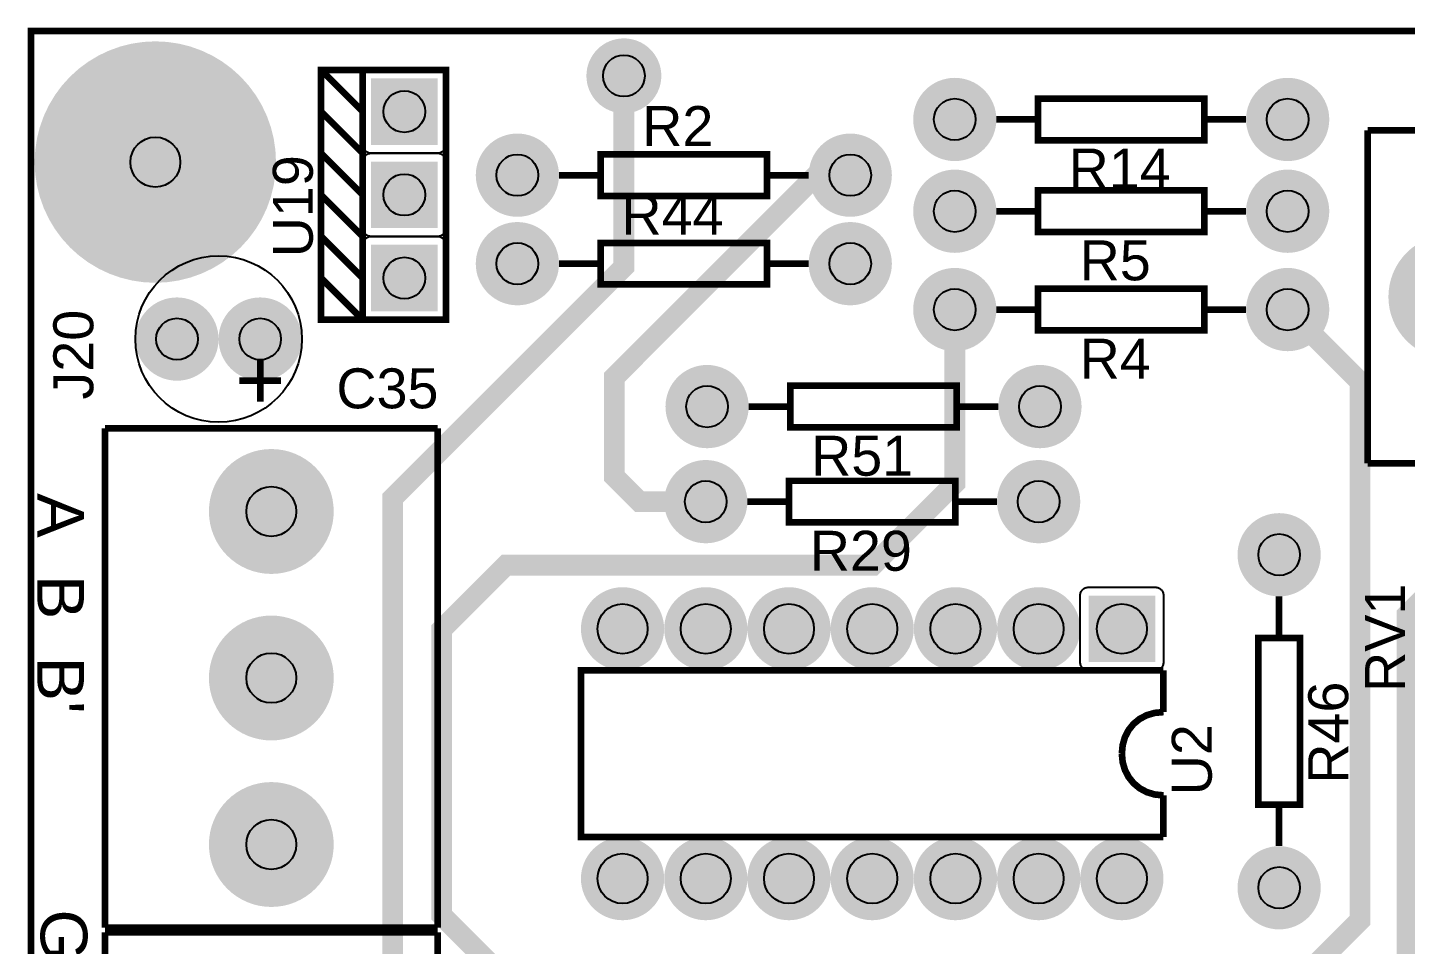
# Model space of a CAD drawing. Header units: inches. Extents: x -2.52 to 2.52, y -2.23 to 2.23.
# Drawn here: x -2.519 to -0.863, y 1.131 to 2.232 of the extents above; entities that cross this region are included whole.
import ezdxf

# ---------------------------------------------------------------- set-up
doc = ezdxf.new("R2010")
doc.units = ezdxf.units.IN
doc.layers.get('0').update_dxf_attribs({"linetype": 'CONTINUOUS'})

# ---------------------------------------------------------------- blocks, each defined once
blk = doc.blocks.new('EPAD')
at = {"const_width": 0.5}
blk.add_lwpolyline([(-0.25, 0, 1), (0.25, 0, 1)], format="xyb", close=True, dxfattribs=at)
blk = doc.blocks.new('RPAD')
blk.add_trace([(-0.5, -0.5), (-0.5, 0.5), (0.5, -0.5), (0.5, 0.5)])

msp = doc.modelspace()

# ---------------------------------------------------------------- linework, layer by layer
for points, const_width in [([(-2.515008, -2.228346), (2.512551, -2.228346), (2.512551, 2.228346), (-2.515008, 2.228346), (-2.515008, -2.228346)], 0.008), ([(-2.515008, -2.228346), (2.512551, -2.228346), (2.512551, 2.228346), (-2.515008, 2.228346), (-2.515008, -2.228346)], 0.008), ([(-2.515008, -2.228346), (2.512551, -2.228346), (2.512551, 2.228346), (-2.515008, 2.228346), (-2.515008, -2.228346)], 0.008), ([(-1.802472, 2.174376), (-1.802472, 1.944819), (-2.080396, 1.666895), (-2.080396, 0.360805), (-1.865465, 0.145874), (-1.865465, 0.041956)], 0.025), ([(-2.116252, 1.881433), (-2.016252, 1.881433), (-2.016252, 2.181433), (-2.116252, 2.181433), (-2.116252, 1.881433), (-2.166252, 1.881433), (-2.166252, 2.181433), (-2.116252, 2.181433)], 0.008), ([(-2.116252, 2.131433), (-2.166252, 2.181433)], 0.008), ([(-2.116252, 1.881433), (-2.016252, 1.881433), (-2.016252, 2.181433), (-2.116252, 2.181433), (-2.116252, 1.881433), (-2.166252, 1.881433), (-2.166252, 2.181433), (-2.116252, 2.181433)], 0.008), ([(-2.116252, 2.131433), (-2.166252, 2.181433)], 0.008), ([(-2.116252, 1.881433), (-2.016252, 1.881433), (-2.016252, 2.181433), (-2.116252, 2.181433), (-2.116252, 1.881433), (-2.166252, 1.881433), (-2.166252, 2.181433), (-2.116252, 2.181433)], 0.008), ([(-2.116252, 2.131433), (-2.166252, 2.181433)], 0.008), ([(-1.304835, 2.096984), (-1.104835, 2.096984), (-1.104835, 2.146984), (-1.304835, 2.146984), (-1.304835, 2.096984)], 0.008), ([(-1.304835, 2.096984), (-1.104835, 2.096984), (-1.104835, 2.146984), (-1.304835, 2.146984), (-1.304835, 2.096984)], 0.008), ([(-1.304835, 2.096984), (-1.104835, 2.096984), (-1.104835, 2.146984), (-1.304835, 2.146984), (-1.304835, 2.096984)], 0.008), ([(-2.116252, 2.081433), (-2.166252, 2.131433)], 0.008), ([(-2.116252, 2.081433), (-2.166252, 2.131433)], 0.008), ([(-2.116252, 2.081433), (-2.166252, 2.131433)], 0.008), ([(-1.304835, 2.121984), (-1.354835, 2.121984)], 0.008), ([(-1.304835, 2.121984), (-1.354835, 2.121984)], 0.008), ([(-1.304835, 2.121984), (-1.354835, 2.121984)], 0.008), ([(-1.054835, 2.121984), (-1.104835, 2.121984)], 0.008), ([(-1.054835, 2.121984), (-1.104835, 2.121984)], 0.008), ([(-1.054835, 2.121984), (-1.104835, 2.121984)], 0.008), ([(-0.908772, 2.108992), (-0.908772, 1.708992)], 0.008), ([(-0.308772, 2.108992), (-0.908772, 2.108992)], 0.008), ([(-0.908772, 2.108992), (-0.908772, 1.708992)], 0.008), ([(-0.308772, 2.108992), (-0.908772, 2.108992)], 0.008), ([(-0.908772, 2.108992), (-0.908772, 1.708992)], 0.008), ([(-0.308772, 2.108992), (-0.908772, 2.108992)], 0.008), ([(-2.116252, 2.031433), (-2.166252, 2.081433)], 0.008), ([(-2.116252, 2.031433), (-2.166252, 2.081433)], 0.008), ([(-2.116252, 2.031433), (-2.166252, 2.081433)], 0.008), ([(-1.830425, 2.030055), (-1.630425, 2.030055), (-1.630425, 2.080055), (-1.830425, 2.080055), (-1.830425, 2.030055)], 0.008), ([(-1.830425, 2.030055), (-1.630425, 2.030055), (-1.630425, 2.080055), (-1.830425, 2.080055), (-1.830425, 2.030055)], 0.008), ([(-1.830425, 2.030055), (-1.630425, 2.030055), (-1.630425, 2.080055), (-1.830425, 2.080055), (-1.830425, 2.030055)], 0.008), ([(-1.880425, 2.055055), (-1.830425, 2.055055)], 0.008), ([(-1.880425, 2.055055), (-1.830425, 2.055055)], 0.008), ([(-1.880425, 2.055055), (-1.830425, 2.055055)], 0.008), ([(-1.704047, 1.662929), (-1.78359, 1.662929), (-1.813915, 1.693254), (-1.813915, 1.812302), (-1.571163, 2.055055), (-1.532394, 2.055055), (-1.530425, 2.055055)], 0.025), ([(-1.630425, 2.055055), (-1.580425, 2.055055)], 0.008), ([(-1.630425, 2.055055), (-1.580425, 2.055055)], 0.008), ([(-1.630425, 2.055055), (-1.580425, 2.055055)], 0.008), ([(-1.304835, 1.986748), (-1.104835, 1.986748), (-1.104835, 2.036748), (-1.304835, 2.036748), (-1.304835, 1.986748)], 0.008), ([(-1.304835, 1.986748), (-1.104835, 1.986748), (-1.104835, 2.036748), (-1.304835, 2.036748), (-1.304835, 1.986748)], 0.008), ([(-1.304835, 1.986748), (-1.104835, 1.986748), (-1.104835, 2.036748), (-1.304835, 2.036748), (-1.304835, 1.986748)], 0.008), ([(-2.116252, 1.981433), (-2.166252, 2.031433)], 0.008), ([(-2.116252, 1.981433), (-2.166252, 2.031433)], 0.008), ([(-2.116252, 1.981433), (-2.166252, 2.031433)], 0.008), ([(-1.304835, 2.011748), (-1.354835, 2.011748)], 0.008), ([(-1.304835, 2.011748), (-1.354835, 2.011748)], 0.008), ([(-1.304835, 2.011748), (-1.354835, 2.011748)], 0.008), ([(-1.054835, 2.011748), (-1.104835, 2.011748)], 0.008), ([(-1.054835, 2.011748), (-1.104835, 2.011748)], 0.008), ([(-1.054835, 2.011748), (-1.104835, 2.011748)], 0.008), ([(-2.116252, 1.931433), (-2.166252, 1.981433)], 0.008), ([(-2.116252, 1.931433), (-2.166252, 1.981433)], 0.008), ([(-2.116252, 1.931433), (-2.166252, 1.981433)], 0.008), ([(-1.830425, 1.923756), (-1.630425, 1.923756), (-1.630425, 1.973756), (-1.830425, 1.973756), (-1.830425, 1.923756)], 0.008), ([(-1.830425, 1.923756), (-1.630425, 1.923756), (-1.630425, 1.973756), (-1.830425, 1.973756), (-1.830425, 1.923756)], 0.008), ([(-1.830425, 1.923756), (-1.630425, 1.923756), (-1.630425, 1.973756), (-1.830425, 1.973756), (-1.830425, 1.923756)], 0.008), ([(-1.880425, 1.948756), (-1.830425, 1.948756)], 0.008), ([(-1.880425, 1.948756), (-1.830425, 1.948756)], 0.008), ([(-1.880425, 1.948756), (-1.830425, 1.948756)], 0.008), ([(-1.630425, 1.948756), (-1.580425, 1.948756)], 0.008), ([(-1.630425, 1.948756), (-1.580425, 1.948756)], 0.008), ([(-1.630425, 1.948756), (-1.580425, 1.948756)], 0.008), ([(-2.116252, 1.881433), (-2.166252, 1.931433)], 0.008), ([(-2.116252, 1.881433), (-2.166252, 1.931433)], 0.008), ([(-2.116252, 1.881433), (-2.166252, 1.931433)], 0.008), ([(-1.304835, 1.868638), (-1.104835, 1.868638), (-1.104835, 1.918638), (-1.304835, 1.918638), (-1.304835, 1.868638)], 0.008), ([(-1.304835, 1.868638), (-1.104835, 1.868638), (-1.104835, 1.918638), (-1.304835, 1.918638), (-1.304835, 1.868638)], 0.008), ([(-1.304835, 1.868638), (-1.104835, 1.868638), (-1.104835, 1.918638), (-1.304835, 1.918638), (-1.304835, 1.868638)], 0.008), ([(-1.913496, 1.058205), (-2.021504, 1.166213), (-2.021504, 1.509252), (-1.944205, 1.586551), (-1.50326, 1.586551), (-1.404835, 1.684976), (-1.404835, 1.893638)], 0.025), ([(-1.24083, 0.28623), (-1.24083, 0.837169), (-0.917973, 1.160026), (-0.917973, 1.806776), (-1.004835, 1.893638)], 0.025), ([(-1.304835, 1.893638), (-1.354835, 1.893638)], 0.008), ([(-1.304835, 1.893638), (-1.354835, 1.893638)], 0.008), ([(-1.304835, 1.893638), (-1.354835, 1.893638)], 0.008), ([(-1.054835, 1.893638), (-1.104835, 1.893638)], 0.008), ([(-1.054835, 1.893638), (-1.104835, 1.893638)], 0.008), ([(-1.054835, 1.893638), (-1.104835, 1.893638)], 0.008), ([(-2.23948, 1.783205), (-2.23948, 1.833205)], 0.008), ([(-2.23948, 1.783205), (-2.23948, 1.833205)], 0.008), ([(-2.23948, 1.783205), (-2.23948, 1.833205)], 0.008), ([(-2.21448, 1.808205), (-2.26448, 1.808205)], 0.008), ([(-2.21448, 1.808205), (-2.26448, 1.808205)], 0.008), ([(-2.21448, 1.808205), (-2.26448, 1.808205)], 0.008), ([(-1.602472, 1.752102), (-1.402472, 1.752102), (-1.402472, 1.802102), (-1.602472, 1.802102), (-1.602472, 1.752102)], 0.008), ([(-1.602472, 1.752102), (-1.402472, 1.752102), (-1.402472, 1.802102), (-1.602472, 1.802102), (-1.602472, 1.752102)], 0.008), ([(-1.602472, 1.752102), (-1.402472, 1.752102), (-1.402472, 1.802102), (-1.602472, 1.802102), (-1.602472, 1.752102)], 0.008), ([(-1.602472, 1.777102), (-1.652472, 1.777102)], 0.008), ([(-1.602472, 1.777102), (-1.652472, 1.777102)], 0.008), ([(-1.602472, 1.777102), (-1.652472, 1.777102)], 0.008), ([(-1.352472, 1.777102), (-1.402472, 1.777102)], 0.008), ([(-1.352472, 1.777102), (-1.402472, 1.777102)], 0.008), ([(-1.352472, 1.777102), (-1.402472, 1.777102)], 0.008), ([(-2.426094, 1.751118), (-2.026094, 1.751118)], 0.008), ([(-2.426094, 1.751118), (-2.426094, 1.151118)], 0.008), ([(-2.426094, 1.751118), (-2.026094, 1.751118)], 0.008), ([(-2.426094, 1.751118), (-2.426094, 1.151118)], 0.008), ([(-2.426094, 1.751118), (-2.026094, 1.751118)], 0.008), ([(-2.426094, 1.751118), (-2.426094, 1.151118)], 0.008), ([(-2.026094, 1.151118), (-2.026094, 1.751118)], 0.008), ([(-2.026094, 1.151118), (-2.026094, 1.751118)], 0.008), ([(-2.026094, 1.151118), (-2.026094, 1.751118)], 0.008), ([(-0.908772, 1.708992), (-0.308772, 1.708992)], 0.008), ([(-0.908772, 1.708992), (-0.308772, 1.708992)], 0.008), ([(-0.908772, 1.708992), (-0.308772, 1.708992)], 0.008), ([(-1.604047, 1.637929), (-1.404047, 1.637929), (-1.404047, 1.687929), (-1.604047, 1.687929), (-1.604047, 1.637929)], 0.008), ([(-1.604047, 1.637929), (-1.404047, 1.637929), (-1.404047, 1.687929), (-1.604047, 1.687929), (-1.604047, 1.637929)], 0.008), ([(-1.604047, 1.637929), (-1.404047, 1.637929), (-1.404047, 1.687929), (-1.604047, 1.687929), (-1.604047, 1.637929)], 0.008), ([(-1.604047, 1.662929), (-1.654047, 1.662929)], 0.008), ([(-1.604047, 1.662929), (-1.654047, 1.662929)], 0.008), ([(-1.604047, 1.662929), (-1.654047, 1.662929)], 0.008), ([(-1.354047, 1.662929), (-1.404047, 1.662929)], 0.008), ([(-1.354047, 1.662929), (-1.404047, 1.662929)], 0.008), ([(-1.354047, 1.662929), (-1.404047, 1.662929)], 0.008), ([(-0.916646, -0.029285), (-0.916646, 0.682533), (-0.916646, 1.028169), (-0.861528, 1.083287), (-0.861528, 1.526709), (-0.77885, 1.609386)], 0.025), ([(-1.015071, 1.54915), (-1.015071, 1.49915)], 0.008), ([(-1.015071, 1.54915), (-1.015071, 1.49915)], 0.008), ([(-1.015071, 1.54915), (-1.015071, 1.49915)], 0.008), ([(-1.040071, 1.29915), (-0.990071, 1.29915), (-0.990071, 1.49915), (-1.040071, 1.49915), (-1.040071, 1.29915)], 0.008), ([(-1.040071, 1.29915), (-0.990071, 1.29915), (-0.990071, 1.49915), (-1.040071, 1.49915), (-1.040071, 1.29915)], 0.008), ([(-1.040071, 1.29915), (-0.990071, 1.29915), (-0.990071, 1.49915), (-1.040071, 1.49915), (-1.040071, 1.29915)], 0.008), ([(-1.154047, 1.460173), (-1.854047, 1.460173), (-1.854047, 1.260173), (-1.154047, 1.260173)], 0.008), ([(-1.154047, 1.460173), (-1.854047, 1.460173), (-1.854047, 1.260173), (-1.154047, 1.260173)], 0.008), ([(-1.154047, 1.460173), (-1.854047, 1.460173), (-1.854047, 1.260173), (-1.154047, 1.260173)], 0.008), ([(-1.154047, 1.460173), (-1.154047, 1.410173)], 0.008), ([(-1.154047, 1.460173), (-1.154047, 1.410173)], 0.008), ([(-1.154047, 1.460173), (-1.154047, 1.410173)], 0.008), ([(-1.204047, 1.360173), (-1.203088, 1.370648), (-1.200313, 1.38022), (-1.195873, 1.388738), (-1.189922, 1.396048), (-1.182612, 1.401999), (-1.174094, 1.406439), (-1.164522, 1.409214), (-1.154047, 1.410173)], 0.008), ([(-1.204047, 1.360173), (-1.203088, 1.370648), (-1.200313, 1.38022), (-1.195873, 1.388738), (-1.189922, 1.396048), (-1.182612, 1.401999), (-1.174094, 1.406439), (-1.164522, 1.409214), (-1.154047, 1.410173)], 0.008), ([(-1.204047, 1.360173), (-1.203088, 1.370648), (-1.200313, 1.38022), (-1.195873, 1.388738), (-1.189922, 1.396048), (-1.182612, 1.401999), (-1.174094, 1.406439), (-1.164522, 1.409214), (-1.154047, 1.410173)], 0.008), ([(-1.204047, 1.360173), (-1.203088, 1.349986), (-1.200313, 1.340548), (-1.195873, 1.332048), (-1.189922, 1.324673), (-1.182612, 1.318611), (-1.174094, 1.314048), (-1.164522, 1.311173), (-1.154047, 1.310173)], 0.008), ([(-1.204047, 1.360173), (-1.203088, 1.349986), (-1.200313, 1.340548), (-1.195873, 1.332048), (-1.189922, 1.324673), (-1.182612, 1.318611), (-1.174094, 1.314048), (-1.164522, 1.311173), (-1.154047, 1.310173)], 0.008), ([(-1.204047, 1.360173), (-1.203088, 1.349986), (-1.200313, 1.340548), (-1.195873, 1.332048), (-1.189922, 1.324673), (-1.182612, 1.318611), (-1.174094, 1.314048), (-1.164522, 1.311173), (-1.154047, 1.310173)], 0.008), ([(-1.154047, 1.310173), (-1.154047, 1.260173)], 0.008), ([(-1.154047, 1.310173), (-1.154047, 1.260173)], 0.008), ([(-1.154047, 1.310173), (-1.154047, 1.260173)], 0.008), ([(-1.015071, 1.29915), (-1.015071, 1.24915)], 0.008), ([(-1.015071, 1.29915), (-1.015071, 1.24915)], 0.008), ([(-1.015071, 1.29915), (-1.015071, 1.24915)], 0.008), ([(-2.426094, 1.151118), (-2.026094, 1.151118)], 0.008), ([(-2.426094, 1.151118), (-2.026094, 1.151118)], 0.008), ([(-2.426094, 1.151118), (-2.026094, 1.151118)], 0.008), ([(-2.426094, 1.145606), (-2.026094, 1.145606)], 0.008), ([(-2.426094, 0.745606), (-2.426094, 1.145606)], 0.008), ([(-2.426094, 1.145606), (-2.026094, 1.145606)], 0.008), ([(-2.426094, 0.745606), (-2.426094, 1.145606)], 0.008), ([(-2.426094, 1.145606), (-2.026094, 1.145606)], 0.008), ([(-2.426094, 0.745606), (-2.426094, 1.145606)], 0.008), ([(-2.026094, 0.745606), (-2.026094, 1.145606)], 0.008), ([(-2.026094, 0.745606), (-2.026094, 1.145606)], 0.008), ([(-2.026094, 0.745606), (-2.026094, 1.145606)], 0.008)]:
    msp.add_lwpolyline(points, dxfattribs=dict(const_width=const_width))
for points in [[(-2.116252, 2.091433), (-2.116252, 2.171433), (-2.116202, 2.172472), (-2.116053, 2.173478), (-2.115811, 2.174444), (-2.11548, 2.175369), (-2.115066, 2.176245), (-2.114571, 2.177069), (-2.114002, 2.177837), (-2.113361, 2.178543), (-2.112655, 2.179183), (-2.111888, 2.179752), (-2.111064, 2.180246), (-2.110187, 2.180661), (-2.109263, 2.180992), (-2.108296, 2.181234), (-2.107291, 2.181383), (-2.106252, 2.181433), (-2.026252, 2.181433), (-2.025213, 2.181383), (-2.024207, 2.181234), (-2.023241, 2.180992), (-2.022317, 2.180661), (-2.02144, 2.180246), (-2.020616, 2.179752), (-2.019849, 2.179183), (-2.019143, 2.178543), (-2.018502, 2.177837), (-2.017933, 2.177069), (-2.017438, 2.176245), (-2.017024, 2.175369), (-2.016693, 2.174444), (-2.016451, 2.173478), (-2.016302, 2.172472), (-2.016252, 2.171433), (-2.016252, 2.091433), (-2.016302, 2.090394), (-2.016451, 2.089389), (-2.016693, 2.088422), (-2.017024, 2.087498), (-2.017438, 2.086621), (-2.017933, 2.085797), (-2.018502, 2.08503), (-2.019143, 2.084324), (-2.019849, 2.083683), (-2.020616, 2.083114), (-2.02144, 2.08262), (-2.022317, 2.082205), (-2.023241, 2.081874), (-2.024207, 2.081632), (-2.025213, 2.081483), (-2.026252, 2.081433), (-2.106252, 2.081433), (-2.107291, 2.081483), (-2.108296, 2.081632), (-2.109263, 2.081874), (-2.110187, 2.082205), (-2.111064, 2.08262), (-2.111888, 2.083114), (-2.112655, 2.083683), (-2.113361, 2.084324), (-2.114002, 2.08503), (-2.114571, 2.085797), (-2.115066, 2.086621), (-2.11548, 2.087498), (-2.115811, 2.088422), (-2.116053, 2.089389), (-2.116202, 2.090394), (-2.116252, 2.091433)], [(-2.116252, 1.991433), (-2.116252, 2.071433), (-2.116202, 2.072472), (-2.116053, 2.073478), (-2.115811, 2.074444), (-2.11548, 2.075369), (-2.115066, 2.076245), (-2.114571, 2.077069), (-2.114002, 2.077837), (-2.113361, 2.078543), (-2.112655, 2.079183), (-2.111888, 2.079752), (-2.111064, 2.080246), (-2.110187, 2.080661), (-2.109263, 2.080992), (-2.108296, 2.081234), (-2.107291, 2.081383), (-2.106252, 2.081433), (-2.026252, 2.081433), (-2.025213, 2.081383), (-2.024207, 2.081234), (-2.023241, 2.080992), (-2.022317, 2.080661), (-2.02144, 2.080246), (-2.020616, 2.079752), (-2.019849, 2.079183), (-2.019143, 2.078543), (-2.018502, 2.077837), (-2.017933, 2.077069), (-2.017438, 2.076245), (-2.017024, 2.075369), (-2.016693, 2.074444), (-2.016451, 2.073478), (-2.016302, 2.072472), (-2.016252, 2.071433), (-2.016252, 1.991433), (-2.016302, 1.990394), (-2.016451, 1.989389), (-2.016693, 1.988422), (-2.017024, 1.987498), (-2.017438, 1.986621), (-2.017933, 1.985797), (-2.018502, 1.98503), (-2.019143, 1.984324), (-2.019849, 1.983683), (-2.020616, 1.983114), (-2.02144, 1.98262), (-2.022317, 1.982205), (-2.023241, 1.981874), (-2.024207, 1.981632), (-2.025213, 1.981483), (-2.026252, 1.981433), (-2.106252, 1.981433), (-2.107291, 1.981483), (-2.108296, 1.981632), (-2.109263, 1.981874), (-2.110187, 1.982205), (-2.111064, 1.98262), (-2.111888, 1.983114), (-2.112655, 1.983683), (-2.113361, 1.984324), (-2.114002, 1.98503), (-2.114571, 1.985797), (-2.115066, 1.986621), (-2.11548, 1.987498), (-2.115811, 1.988422), (-2.116053, 1.989389), (-2.116202, 1.990394), (-2.116252, 1.991433)], [(-2.116252, 1.891433), (-2.116252, 1.971433), (-2.116202, 1.972472), (-2.116053, 1.973478), (-2.115811, 1.974444), (-2.11548, 1.975369), (-2.115066, 1.976245), (-2.114571, 1.977069), (-2.114002, 1.977837), (-2.113361, 1.978543), (-2.112655, 1.979183), (-2.111888, 1.979752), (-2.111064, 1.980246), (-2.110187, 1.980661), (-2.109263, 1.980992), (-2.108296, 1.981234), (-2.107291, 1.981383), (-2.106252, 1.981433), (-2.026252, 1.981433), (-2.025213, 1.981383), (-2.024207, 1.981234), (-2.023241, 1.980992), (-2.022317, 1.980661), (-2.02144, 1.980246), (-2.020616, 1.979752), (-2.019849, 1.979183), (-2.019143, 1.978543), (-2.018502, 1.977837), (-2.017933, 1.977069), (-2.017438, 1.976245), (-2.017024, 1.975369), (-2.016693, 1.974444), (-2.016451, 1.973478), (-2.016302, 1.972472), (-2.016252, 1.971433), (-2.016252, 1.891433), (-2.016302, 1.890394), (-2.016451, 1.889389), (-2.016693, 1.888422), (-2.017024, 1.887498), (-2.017438, 1.886621), (-2.017933, 1.885797), (-2.018502, 1.88503), (-2.019143, 1.884324), (-2.019849, 1.883683), (-2.020616, 1.883114), (-2.02144, 1.88262), (-2.022317, 1.882205), (-2.023241, 1.881874), (-2.024207, 1.881632), (-2.025213, 1.881483), (-2.026252, 1.881433), (-2.106252, 1.881433), (-2.107291, 1.881483), (-2.108296, 1.881632), (-2.109263, 1.881874), (-2.110187, 1.882205), (-2.111064, 1.88262), (-2.111888, 1.883114), (-2.112655, 1.883683), (-2.113361, 1.884324), (-2.114002, 1.88503), (-2.114571, 1.885797), (-2.115066, 1.886621), (-2.11548, 1.887498), (-2.115811, 1.888422), (-2.116053, 1.889389), (-2.116202, 1.890394), (-2.116252, 1.891433)], [(-1.164047, 1.460173), (-1.244047, 1.460173), (-1.245087, 1.460224), (-1.246092, 1.460372), (-1.247059, 1.460614), (-1.247983, 1.460945), (-1.248859, 1.461359), (-1.249683, 1.461854), (-1.250451, 1.462424), (-1.251157, 1.463064), (-1.251797, 1.46377), (-1.252366, 1.464537), (-1.252861, 1.465361), (-1.253276, 1.466238), (-1.253606, 1.467162), (-1.253848, 1.468129), (-1.253997, 1.469134), (-1.254047, 1.470173), (-1.254047, 1.550173), (-1.253997, 1.551213), (-1.253848, 1.552218), (-1.253606, 1.553185), (-1.253276, 1.554109), (-1.252861, 1.554985), (-1.252366, 1.555809), (-1.251797, 1.556576), (-1.251157, 1.557283), (-1.250451, 1.557923), (-1.249683, 1.558492), (-1.248859, 1.558987), (-1.247983, 1.559402), (-1.247059, 1.559732), (-1.246092, 1.559974), (-1.245087, 1.560123), (-1.244047, 1.560173), (-1.164047, 1.560173), (-1.163008, 1.560123), (-1.162003, 1.559974), (-1.161036, 1.559732), (-1.160112, 1.559402), (-1.159235, 1.558987), (-1.158411, 1.558492), (-1.157644, 1.557923), (-1.156938, 1.557283), (-1.156298, 1.556576), (-1.155728, 1.555809), (-1.155234, 1.554985), (-1.154819, 1.554109), (-1.154488, 1.553185), (-1.154246, 1.552218), (-1.154098, 1.551213), (-1.154047, 1.550173), (-1.154047, 1.470173), (-1.154098, 1.469134), (-1.154246, 1.468129), (-1.154488, 1.467162), (-1.154819, 1.466238), (-1.155234, 1.465361), (-1.155728, 1.464537), (-1.156298, 1.46377), (-1.156938, 1.463064), (-1.157644, 1.462424), (-1.158411, 1.461854), (-1.159235, 1.461359), (-1.160112, 1.460945), (-1.161036, 1.460614), (-1.162003, 1.460372), (-1.163008, 1.460224), (-1.164047, 1.460173)]]:
    msp.add_lwpolyline(points, close=True)
for centre, radius in [((-1.802472, 2.174376), 0.025), ((-2.066252, 2.131433), 0.025), ((-1.404835, 2.121984), 0.025), ((-1.004835, 2.121984), 0.025), ((-2.365464, 2.070803), 0.03), ((-1.930425, 2.055055), 0.025), ((-1.530425, 2.055055), 0.025), ((-2.066252, 2.031433), 0.025), ((-1.404835, 2.011748), 0.025), ((-1.004835, 2.011748), 0.025), ((-1.930425, 1.948756), 0.025), ((-1.530425, 1.948756), 0.025), ((-2.28948, 1.858205), 0.1), ((-2.28948, 1.858205), 0.1), ((-2.28948, 1.858205), 0.1), ((-2.066252, 1.931433), 0.025), ((-1.404835, 1.893638), 0.025), ((-1.004835, 1.893638), 0.025), ((-2.33948, 1.858205), 0.025), ((-2.23948, 1.858205), 0.025), ((-1.702472, 1.777102), 0.025), ((-1.302472, 1.777102), 0.025), ((-2.226094, 1.651118), 0.03), ((-1.704047, 1.662929), 0.025), ((-1.304047, 1.662929), 0.025), ((-1.015071, 1.59915), 0.025), ((-1.804047, 1.510173), 0.03), ((-1.704047, 1.510173), 0.03), ((-1.604047, 1.510173), 0.03), ((-1.504047, 1.510173), 0.03), ((-1.404047, 1.510173), 0.03), ((-1.304047, 1.510173), 0.03), ((-1.204047, 1.510173), 0.03), ((-2.226094, 1.451118), 0.03), ((-2.226094, 1.251118), 0.03), ((-1.804047, 1.210173), 0.03), ((-1.704047, 1.210173), 0.03), ((-1.604047, 1.210173), 0.03), ((-1.504047, 1.210173), 0.03), ((-1.404047, 1.210173), 0.03), ((-1.304047, 1.210173), 0.03), ((-1.204047, 1.210173), 0.03), ((-1.015071, 1.19915), 0.025)]:
    msp.add_circle(centre, radius)

# ---------------------------------------------------------------- block references
for p, xscale, yscale in [((-1.802472, 2.174376), 0.09, 0.09), ((-2.365465, 2.070803), 0.29, 0.29), ((-1.802472, 2.174376), 0.07, 0.07), ((-2.365465, 2.070803), 0.25, 0.25), ((-1.404835, 2.121984), 0.1, 0.1), ((-1.004835, 2.121984), 0.1, 0.1), ((-1.404835, 2.121984), 0.08, 0.08), ((-1.004835, 2.121984), 0.08, 0.08), ((-1.930425, 2.055055), 0.1, 0.1), ((-1.530425, 2.055055), 0.1, 0.1), ((-1.930425, 2.055055), 0.08, 0.08), ((-1.530425, 2.055055), 0.08, 0.08), ((-1.404835, 2.011748), 0.1, 0.1), ((-1.004835, 2.011748), 0.1, 0.1), ((-1.404835, 2.011748), 0.08, 0.08), ((-1.004835, 2.011748), 0.08, 0.08), ((-1.930425, 1.948756), 0.1, 0.1), ((-1.930425, 1.948756), 0.08, 0.08), ((-1.530425, 1.948756), 0.1, 0.1), ((-1.530425, 1.948756), 0.08, 0.08), ((-0.808772, 1.908992), 0.15, 0.15), ((-0.808772, 1.908992), 0.12, 0.12), ((-1.404835, 1.893638), 0.1, 0.1), ((-1.004835, 1.893638), 0.1, 0.1), ((-1.404835, 1.893638), 0.08, 0.08), ((-1.004835, 1.893638), 0.08, 0.08), ((-2.33948, 1.858205), 0.1, 0.1), ((-2.23948, 1.858205), 0.1, 0.1), ((-2.33948, 1.858205), 0.08, 0.08), ((-2.23948, 1.858205), 0.08, 0.08), ((-1.702472, 1.777102), 0.1, 0.1), ((-1.302472, 1.777102), 0.1, 0.1), ((-1.702472, 1.777102), 0.08, 0.08), ((-1.302472, 1.777102), 0.08, 0.08), ((-2.226094, 1.651118), 0.15, 0.15), ((-2.226094, 1.651118), 0.12, 0.12), ((-1.704047, 1.662929), 0.1, 0.1), ((-1.304047, 1.662929), 0.1, 0.1), ((-1.704047, 1.662929), 0.08, 0.08), ((-1.304047, 1.662929), 0.08, 0.08), ((-1.015071, 1.59915), 0.1, 0.1), ((-1.015071, 1.59915), 0.08, 0.08), ((-1.804047, 1.510173), 0.1, 0.1), ((-1.704047, 1.510173), 0.1, 0.1), ((-1.604047, 1.510173), 0.1, 0.1), ((-1.504047, 1.510173), 0.1, 0.1), ((-1.404047, 1.510173), 0.1, 0.1), ((-1.304047, 1.510173), 0.1, 0.1), ((-1.804047, 1.510173), 0.08, 0.08), ((-1.704047, 1.510173), 0.08, 0.08), ((-1.604047, 1.510173), 0.08, 0.08), ((-1.504047, 1.510173), 0.08, 0.08), ((-1.404047, 1.510173), 0.08, 0.08), ((-1.304047, 1.510173), 0.08, 0.08), ((-2.226094, 1.451118), 0.15, 0.15), ((-2.226094, 1.451118), 0.12, 0.12), ((-2.226094, 1.251118), 0.15, 0.15), ((-2.226094, 1.251118), 0.12, 0.12), ((-1.804047, 1.210173), 0.1, 0.1), ((-1.704047, 1.210173), 0.1, 0.1), ((-1.604047, 1.210173), 0.1, 0.1), ((-1.504047, 1.210173), 0.1, 0.1), ((-1.404047, 1.210173), 0.1, 0.1), ((-1.304047, 1.210173), 0.1, 0.1), ((-1.204047, 1.210173), 0.1, 0.1), ((-1.804047, 1.210173), 0.08, 0.08), ((-1.704047, 1.210173), 0.08, 0.08), ((-1.604047, 1.210173), 0.08, 0.08), ((-1.504047, 1.210173), 0.08, 0.08), ((-1.404047, 1.210173), 0.08, 0.08), ((-1.304047, 1.210173), 0.08, 0.08), ((-1.204047, 1.210173), 0.08, 0.08), ((-1.015071, 1.19915), 0.1, 0.1), ((-1.015071, 1.19915), 0.08, 0.08)]:
    msp.add_blockref('EPAD', p, dxfattribs=dict(xscale=xscale, yscale=yscale))
at = {"xscale": 0.08, "yscale": 0.08}
for p, rotation in [((-2.066252, 2.131433), 90), ((-2.066252, 2.031433), 90), ((-2.066252, 1.931433), 90), ((-1.204047, 1.510173), -180)]:
    msp.add_blockref('RPAD', p, dxfattribs=dict(at, rotation=rotation))

# ---------------------------------------------------------------- texts
at = {"width": 1.041667}
for s, p in [('R2', (-1.780425, 2.090055)), ('R2', (-1.780425, 2.090055)), ('R2', (-1.780425, 2.090055)), ('R14', (-1.268024, 2.038984)), ('R14', (-1.268024, 2.038984)), ('R14', (-1.268024, 2.038984)), ('R44', (-1.805425, 1.983756)), ('R44', (-1.805425, 1.983756)), ('R44', (-1.805425, 1.983756)), ('R5', (-1.254835, 1.928748)), ('R5', (-1.254835, 1.928748)), ('R5', (-1.254835, 1.928748)), ('R4', (-1.254835, 1.810638)), ('R4', (-1.254835, 1.810638)), ('R4', (-1.254835, 1.810638)), ('C35', (-2.147945, 1.775008)), ('C35', (-2.147945, 1.775008)), ('C35', (-2.147945, 1.775008)), ('R51', (-1.577472, 1.694102)), ('R51', (-1.577472, 1.694102)), ('R51', (-1.577472, 1.694102)), ('R29', (-1.579047, 1.579929)), ('R29', (-1.579047, 1.579929)), ('R29', (-1.579047, 1.579929))]:
    msp.add_text(s, height=0.048, dxfattribs=at).set_placement(p)
for s, height, rotation, width, p in [('U19', 0.048, 90, 1.041667, (-2.176252, 1.956433)), ('U19', 0.048, 90, 1.041667, (-2.176252, 1.956433)), ('U19', 0.048, 90, 1.041667, (-2.176252, 1.956433)), ('J20', 0.048, 90, 1.041667, (-2.440031, 1.785567)), ('J20', 0.048, 90, 1.041667, (-2.440031, 1.785567)), ('J20', 0.048, 90, 1.041667, (-2.440031, 1.785567)), ("A  B  B'", 0.056, -90, 1.071429, (-2.507205, 1.673165)), ("A  B  B'", 0.056, -90, 1.071429, (-2.507205, 1.673165)), ("A  B  B'", 0.056, -90, 1.071429, (-2.507205, 1.673165)), ('RV1', 0.048, 90, 1.041667, (-0.86385, 1.434386)), ('RV1', 0.048, 90, 1.041667, (-0.86385, 1.434386)), ('RV1', 0.048, 90, 1.041667, (-0.86385, 1.434386)), ('R46', 0.048, 90, 1.041667, (-0.932071, 1.32415)), ('R46', 0.048, 90, 1.041667, (-0.932071, 1.32415)), ('R46', 0.048, 90, 1.041667, (-0.932071, 1.32415)), ('U2', 0.048, 90, 1.041667, (-1.096047, 1.310173)), ('U2', 0.048, 90, 1.041667, (-1.096047, 1.310173)), ('U2', 0.048, 90, 1.041667, (-1.096047, 1.310173)), ('GND 4-20mA', 0.056, -90, 1.071429, (-2.503268, 1.173165)), ('GND 4-20mA', 0.056, -90, 1.071429, (-2.503268, 1.173165)), ('GND 4-20mA', 0.056, -90, 1.071429, (-2.503268, 1.173165))]:
    msp.add_text(s, height=height, rotation=rotation, dxfattribs=dict(width=width)).set_placement(p)

doc.saveas('drawing.dxf')
